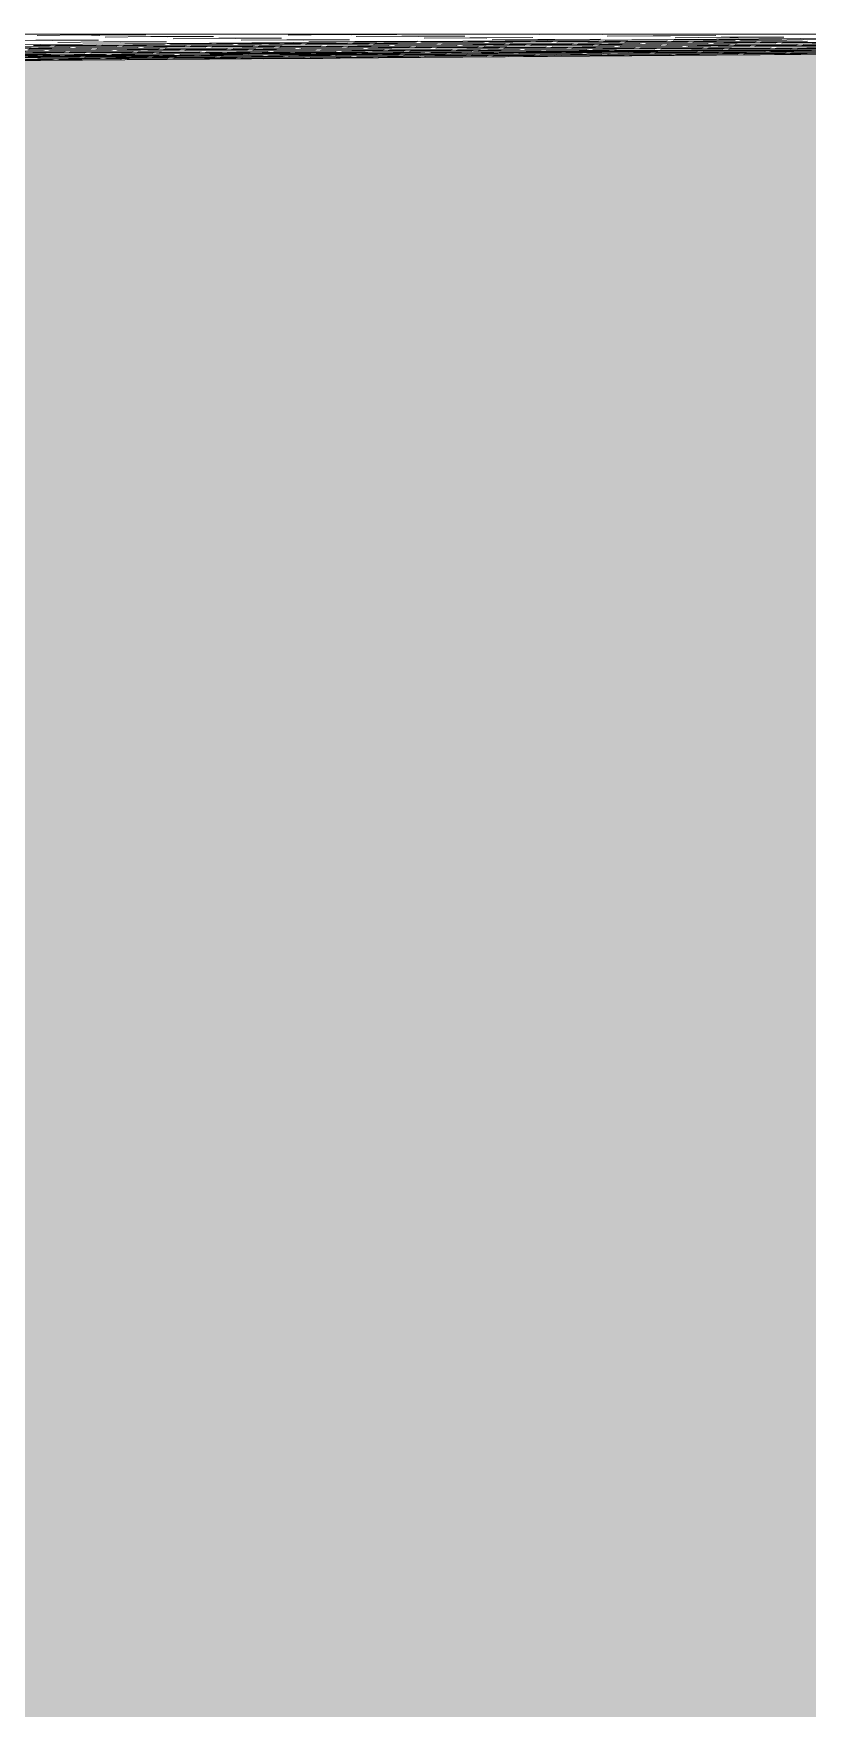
# Model space of a CAD drawing. Header units: millimetres. Extents: x -280990 to -136866, y -15139 to 7194.
# Drawn here: x -216013 to -214980, y -2432 to -199 of the extents above; entities that cross this region are included whole.
import ezdxf

# ---------------------------------------------------------------- set-up
doc = ezdxf.new("R2010")
doc.units = ezdxf.units.MM
doc.header["$MEASUREMENT"] = 0
doc.layers.add('New_2D Drafting - General_Pen_No__1', color=7, linetype='Continuous', lineweight=13)
doc.layers.add('New_Site & Landscape - Terrain_Pen_No__1', color=7, linetype='Continuous', lineweight=13)
for name, color, linetype, lineweight, true_color in [('New_2D Drafting - General_Pen_No__61', 7, 'Continuous', 20, 0x6a6a6a), ('New_Site & Landscape - Terrain_Pen_No__180', 7, 'Continuous', 15, 0xd6cda7), ('New_Site & Landscape - Terrain_Pen_No__93', 7, 'Continuous', 13, 0xa2a233)]:
    doc.layers.add(name, color=color, linetype=linetype, lineweight=lineweight, true_color=true_color)

msp = doc.modelspace()

# ---------------------------------------------------------------- hatches: boundary and pattern name
at = {"layer": 'New_2D Drafting - General_Pen_No__61', "linetype": 'Continuous', "lineweight": 20, "true_color": 0x6a6a6a}
h = msp.add_hatch(dxfattribs=at)
h.set_pattern_fill('Dashed_0002', color=251, style=0, pattern_type=2)
h.set_pattern_definition([(45, (-941499.18, -2e-12), (-183.84776, 183.84776), [194.99999, -65]), (45, (-941499.18, 183.85), (-183.84776, 183.84776), [194.99999, -65])])
h.paths.add_polyline_path([(-222021.0116, -2621.8452), (-222021.0116, -11572.327), (-190614.3895, -11572.327), (-190614.3895, -199.363), (-197156.8894, -200.6962), (-197156.8884, -205.6962), (-201626.3622, -201.208), (-204316.707, -199.8387), (-207647.7489, -199.8387), (-211829.8206, -199.8387), (-214196.2217, -216.8353), (-214344.4356, -215.9146), (-222021.0116, -280.0598)])
at = {"layer": 'New_Site & Landscape - Terrain_Pen_No__180', "linetype": 'Continuous', "lineweight": 0, "true_color": 0x353329}
msp.add_hatch(color=250, dxfattribs=at).paths.add_polyline_path([(-202316.7416, -199.0045), (-203815.861, -199.9446), (-210881.6268, -199.9446), (-211646.8721, -200.0474), (-212846.4585, -210.2176), (-221414.7347, -277.7897), (-221414.7347, -15138.6962), (-190741.844, -15138.6962), (-190741.844, -221.3919)])

# ---------------------------------------------------------------- linework, layer by layer
at = {"layer": 'New_2D Drafting - General_Pen_No__1', "color": 7, "linetype": 'Continuous', "lineweight": 13, "flags": 128}
msp.add_lwpolyline([(-222021.0116, -2621.8452), (-222021.0116, -11572.327), (-190614.3895, -11572.327), (-190614.3895, -199.363), (-197156.8894, -200.6962), (-197156.8884, -205.6962), (-201626.3622, -201.208), (-204316.707, -199.8387), (-207647.7489, -199.8387), (-211829.8206, -199.8387), (-214196.2217, -216.8353), (-214344.4356, -215.9146), (-222021.0116, -280.0598)], close=True, dxfattribs=at)
at = {"layer": 'New_Site & Landscape - Terrain_Pen_No__1', "color": 7, "linetype": 'Continuous', "lineweight": 13}
for p, q in [((-214209.0161, -199.8387), (-221414.7347, -255.1672)), ((-211673.9622, -199.8387), (-221414.7347, -261.4359)), ((-214210.1528, -199.8387), (-217882.3303, -199.8387)), ((-215946.6078, -200.9734), (-215862.8912, -200.8212)), ((-215611.7416, -200.3645), (-215672.8003, -201.0527)), ((-215611.7416, -200.3645), (-215528.0251, -200.2123)), ((-215611.7416, -200.3645), (-215589.0837, -200.9005)), ((-215284.2449, -199.8387), (-215337.9341, -200.4438)), ((-215273.364, -199.8387), (-215254.2176, -200.2916)), ((-216083.1521, -222.8569), (-215999.4356, -222.2099)), ((-216075.5, -217.0768), (-215991.7834, -216.4298)), ((-216009.5795, -208.0134), (-216070.6382, -208.7016)), ((-215992.5206, -222.6766), (-216053.5793, -223.2785)), ((-216047.8402, -218.9434), (-215964.1236, -218.2964)), ((-215984.8685, -216.8965), (-216045.9271, -217.4984)), ((-216020.1804, -220.81), (-215936.4639, -220.163)), ((-216020.1804, -220.81), (-215997.5225, -220.7649)), ((-215957.2087, -218.7631), (-216018.2674, -219.365)), ((-216012.5283, -215.0299), (-215928.8117, -214.3829)), ((-216012.5283, -215.0299), (-215989.8704, -214.9848)), ((-216009.5795, -208.0134), (-215925.8629, -207.8612)), ((-216009.5795, -208.0134), (-215986.9216, -208.5494)), ((-215946.6078, -200.9734), (-216007.6664, -201.6615)), ((-215992.5206, -222.6766), (-215908.8041, -222.0296)), ((-215992.5206, -222.6766), (-215969.8627, -222.6315)), ((-215929.5489, -220.6297), (-215990.6076, -221.2316)), ((-215984.8685, -216.8965), (-215901.1519, -216.2495)), ((-215984.8685, -216.8965), (-215962.2106, -216.8514)), ((-215921.8968, -214.8495), (-215982.9554, -215.4514)), ((-215918.948, -210.1572), (-215980.0067, -210.8453)), ((-215901.8891, -222.4963), (-215962.9478, -223.0982)), ((-215957.2087, -218.7631), (-215873.4922, -218.1161)), ((-215957.2087, -218.7631), (-215934.5508, -218.718)), ((-215894.237, -216.7162), (-215955.2957, -217.318)), ((-215946.6078, -200.9734), (-215923.9499, -201.5093)), ((-215929.5489, -220.6297), (-215845.8324, -219.9827)), ((-215929.5489, -220.6297), (-215906.891, -220.5846)), ((-215866.5772, -218.5828), (-215927.6359, -219.1846)), ((-215921.8968, -214.8495), (-215838.1802, -214.2026)), ((-215921.8968, -214.8495), (-215899.2389, -214.8045)), ((-215858.9251, -212.8026), (-215919.9837, -213.4045)), ((-215918.948, -210.1572), (-215835.2315, -210.0049)), ((-215918.948, -210.1572), (-215896.2901, -210.6931)), ((-215855.9763, -203.1171), (-215917.035, -203.8053)), ((-215901.8891, -222.4963), (-215818.1726, -221.8493)), ((-215901.8891, -222.4963), (-215879.2313, -222.4512)), ((-215838.9174, -220.4494), (-215899.9761, -221.0513)), ((-215894.237, -216.7162), (-215810.5204, -216.0692)), ((-215894.237, -216.7162), (-215871.5791, -216.6711)), ((-215831.2653, -214.6692), (-215892.324, -215.2711)), ((-215811.2576, -222.316), (-215872.3163, -222.9179)), ((-215866.5772, -218.5828), (-215782.8607, -217.9358)), ((-215866.5772, -218.5828), (-215843.9193, -218.5377)), ((-215803.6055, -216.5358), (-215864.6642, -217.1377)), ((-215858.9251, -212.8026), (-215775.2085, -212.1557)), ((-215858.9251, -212.8026), (-215836.2672, -212.7575)), ((-215855.9763, -203.1171), (-215772.2597, -202.9649)), ((-215855.9763, -203.1171), (-215833.3184, -203.6531)), ((-215838.9174, -220.4494), (-215755.2009, -219.8024)), ((-215838.9174, -220.4494), (-215816.2596, -220.4043)), ((-215775.9457, -218.4024), (-215837.0044, -219.0043)), ((-215831.2653, -214.6692), (-215747.5487, -214.0223)), ((-215831.2653, -214.6692), (-215808.6074, -214.6242)), ((-215768.2936, -212.6223), (-215829.3522, -213.2242)), ((-215765.3448, -205.2608), (-215826.4035, -205.949)), ((-215811.2576, -222.316), (-215727.5411, -221.669)), ((-215811.2576, -222.316), (-215788.5998, -222.2709)), ((-215748.2859, -220.269), (-215809.3446, -220.8709)), ((-215803.6055, -216.5358), (-215719.889, -215.8889)), ((-215803.6055, -216.5358), (-215780.9476, -216.4908)), ((-215740.6338, -214.4889), (-215801.6925, -215.0908)), ((-215720.6262, -222.1357), (-215781.6848, -222.7375)), ((-215775.9457, -218.4024), (-215692.2292, -217.7555)), ((-215775.9457, -218.4024), (-215753.2878, -218.3574)), ((-215712.974, -216.3555), (-215774.0327, -216.9574)), ((-215768.2936, -212.6223), (-215684.577, -211.9753)), ((-215768.2936, -212.6223), (-215745.6357, -212.5772)), ((-215765.3448, -205.2608), (-215681.6283, -205.1086)), ((-215765.3448, -205.2608), (-215742.6869, -205.7968)), ((-215748.2859, -220.269), (-215664.5694, -219.6221)), ((-215748.2859, -220.269), (-215725.6281, -220.224)), ((-215685.3142, -218.2221), (-215746.3729, -218.824)), ((-215740.6338, -214.4889), (-215656.9173, -213.842)), ((-215740.6338, -214.4889), (-215717.9759, -214.4438)), ((-215677.6621, -212.442), (-215738.7208, -213.0439)), ((-215674.7133, -207.4046), (-215735.772, -208.0927)), ((-215720.6262, -222.1357), (-215636.9096, -221.4887)), ((-215720.6262, -222.1357), (-215697.9683, -222.0906)), ((-215657.6544, -220.0887), (-215718.7131, -220.6906)), ((-215712.974, -216.3555), (-215629.2575, -215.7086)), ((-215712.974, -216.3555), (-215690.3161, -216.3104)), ((-215650.0023, -214.3086), (-215711.061, -214.9105)), ((-215629.9947, -221.9553), (-215691.0533, -222.5572)), ((-215685.3142, -218.2221), (-215601.5977, -217.5752)), ((-215685.3142, -218.2221), (-215662.6564, -218.1771)), ((-215622.3425, -216.1752), (-215683.4012, -216.7771)), ((-215677.6621, -212.442), (-215593.9455, -211.795)), ((-215677.6621, -212.442), (-215655.0042, -212.3969)), ((-215674.7133, -207.4046), (-215590.9968, -207.2523)), ((-215674.7133, -207.4046), (-215652.0554, -207.9405)), ((-215657.6544, -220.0887), (-215573.9379, -219.4418)), ((-215657.6544, -220.0887), (-215634.9966, -220.0437)), ((-215594.6827, -218.0418), (-215655.7414, -218.6437)), ((-215650.0023, -214.3086), (-215566.2858, -213.6616)), ((-215650.0023, -214.3086), (-215627.3444, -214.2635)), ((-215587.0306, -212.2617), (-215648.0893, -212.8636)), ((-215584.0818, -209.5483), (-215645.1405, -210.2364)), ((-215629.9947, -221.9553), (-215546.2781, -221.3084)), ((-215629.9947, -221.9553), (-215607.3368, -221.9103)), ((-215567.023, -219.9084), (-215628.0816, -220.5103)), ((-215622.3425, -216.1752), (-215538.626, -215.5282)), ((-215622.3425, -216.1752), (-215599.6847, -216.1301)), ((-215559.3708, -214.1283), (-215620.4295, -214.7302)), ((-215602.3349, -223.8219), (-215518.6183, -223.175)), ((-215539.3632, -221.775), (-215600.4218, -222.3769)), ((-215594.6827, -218.0418), (-215510.9662, -217.3948)), ((-215594.6827, -218.0418), (-215572.0249, -217.9967)), ((-215531.711, -215.9949), (-215592.7697, -216.5968)), ((-215587.0306, -212.2617), (-215503.3141, -211.6147)), ((-215587.0306, -212.2617), (-215564.3727, -212.2166)), ((-215524.0589, -210.2148), (-215585.1176, -210.8167)), ((-215584.0818, -209.5483), (-215500.3653, -209.3961)), ((-215584.0818, -209.5483), (-215561.424, -210.0842)), ((-215521.1101, -202.5082), (-215582.1688, -203.1964)), ((-215567.023, -219.9084), (-215483.3064, -219.2615)), ((-215567.023, -219.9084), (-215544.3651, -219.8633)), ((-215504.0513, -217.8615), (-215565.1099, -218.4634)), ((-215559.3708, -214.1283), (-215475.6543, -213.4813)), ((-215559.3708, -214.1283), (-215536.7129, -214.0832)), ((-215496.3991, -212.0814), (-215557.4578, -212.6833)), ((-215539.3632, -221.775), (-215455.6466, -221.1281)), ((-215539.3632, -221.775), (-215516.7053, -221.7299)), ((-215476.3915, -219.7281), (-215537.4501, -220.33)), ((-215531.711, -215.9949), (-215447.9945, -215.3479)), ((-215531.711, -215.9949), (-215509.0532, -215.9498)), ((-215468.7393, -213.948), (-215529.798, -214.5499)), ((-215524.0589, -210.2148), (-215440.3424, -209.5678)), ((-215524.0589, -210.2148), (-215501.401, -210.1697)), ((-215521.1101, -202.5082), (-215437.3936, -202.356)), ((-215521.1101, -202.5082), (-215498.4522, -203.0442)), ((-215511.7034, -223.6416), (-215427.9868, -222.9947)), ((-215448.7317, -221.5947), (-215509.7904, -222.1966)), ((-215504.0513, -217.8615), (-215420.3347, -217.2145)), ((-215504.0513, -217.8615), (-215481.3934, -217.8164)), ((-215441.0795, -215.8146), (-215502.1382, -216.4165)), ((-215496.3991, -212.0814), (-215412.6826, -211.4344)), ((-215496.3991, -212.0814), (-215473.7412, -212.0363)), ((-215433.4274, -210.0345), (-215494.4861, -210.6363)), ((-215430.4786, -204.652), (-215491.5373, -205.3401)), ((-215476.3915, -219.7281), (-215392.6749, -219.0811)), ((-215476.3915, -219.7281), (-215453.7336, -219.683)), ((-215413.4198, -217.6812), (-215474.4784, -218.2831)), ((-215468.7393, -213.948), (-215385.0228, -213.301)), ((-215468.7393, -213.948), (-215446.0815, -213.9029)), ((-215405.7676, -211.9011), (-215466.8263, -212.5029)), ((-215448.7317, -221.5947), (-215365.0151, -220.9477)), ((-215448.7317, -221.5947), (-215426.0738, -221.5496)), ((-215385.76, -219.5478), (-215446.8187, -220.1497)), ((-215441.0795, -215.8146), (-215357.363, -215.1676)), ((-215441.0795, -215.8146), (-215418.4217, -215.7695)), ((-215378.1078, -213.7677), (-215439.1665, -214.3695)), ((-215433.4274, -210.0345), (-215349.7109, -209.3875)), ((-215433.4274, -210.0345), (-215410.7695, -209.9894)), ((-215430.4786, -204.652), (-215346.7621, -204.4997)), ((-215430.4786, -204.652), (-215407.8208, -205.1879)), ((-215421.0719, -223.4613), (-215337.3554, -222.8144)), ((-215358.1002, -221.4144), (-215419.1589, -222.0163)), ((-215413.4198, -217.6812), (-215329.7032, -217.0342)), ((-215413.4198, -217.6812), (-215390.7619, -217.6361)), ((-215350.4481, -215.6343), (-215411.5067, -216.2362)), ((-215405.7676, -211.9011), (-215322.0511, -211.2541)), ((-215405.7676, -211.9011), (-215383.1098, -211.856)), ((-215342.7959, -209.8541), (-215403.8546, -210.456)), ((-215339.8471, -206.7957), (-215400.9058, -207.4838)), ((-215330.4404, -223.2316), (-215391.4991, -223.8001)), ((-215385.76, -219.5478), (-215302.0434, -218.9008)), ((-215385.76, -219.5478), (-215363.1021, -219.5027)), ((-215322.7883, -217.5009), (-215383.8469, -218.1028)), ((-215378.1078, -213.7677), (-215294.3913, -213.1207)), ((-215378.1078, -213.7677), (-215355.45, -213.7226)), ((-215315.1361, -211.7207), (-215376.1948, -212.3226)), ((-215358.1002, -221.4144), (-215274.3837, -220.7674)), ((-215358.1002, -221.4144), (-215335.4423, -221.3693)), ((-215295.1285, -219.3675), (-215356.1872, -219.9694)), ((-215350.4481, -215.6343), (-215266.7315, -214.9873)), ((-215350.4481, -215.6343), (-215327.7902, -215.5892)), ((-215287.4764, -213.5873), (-215348.535, -214.1892)), ((-215342.7959, -209.8541), (-215259.0794, -209.2072)), ((-215342.7959, -209.8541), (-215320.138, -209.8091)), ((-215339.8471, -206.7957), (-215256.1306, -206.6435)), ((-215339.8471, -206.7957), (-215317.1893, -207.3316)), ((-215330.4404, -223.2316), (-215246.7239, -222.6028)), ((-215330.4404, -223.2316), (-215307.7825, -223.1713)), ((-215267.4687, -221.2341), (-215328.5274, -221.836)), ((-215322.7883, -217.5009), (-215239.0717, -216.8539)), ((-215322.7883, -217.5009), (-215300.1304, -217.4558)), ((-215259.8166, -215.454), (-215320.8752, -216.0558)), ((-215315.1361, -211.7207), (-215231.4196, -211.0738)), ((-215315.1361, -211.7207), (-215292.4783, -211.6757)), ((-215252.1644, -209.6738), (-215313.2231, -210.2757)), ((-215239.8089, -222.9906), (-215300.8676, -223.5591)), ((-215295.1285, -219.3675), (-215211.4119, -218.7205)), ((-215295.1285, -219.3675), (-215272.4706, -219.3224)), ((-215232.1568, -217.3206), (-215293.2155, -217.9224)), ((-215287.4764, -213.5873), (-215203.7598, -212.9404)), ((-215287.4764, -213.5873), (-215264.8185, -213.5423)), ((-215224.5046, -211.5404), (-215285.5633, -212.1423)), ((-215267.4687, -221.2341), (-215183.7522, -220.5871)), ((-215267.4687, -221.2341), (-215244.8108, -221.189)), ((-215204.497, -219.1872), (-215265.5557, -219.7891)), ((-215259.8166, -215.454), (-215176.1, -214.807)), ((-215259.8166, -215.454), (-215237.1587, -215.4089)), ((-215196.8449, -213.407), (-215257.9035, -214.0089)), ((-215252.1644, -209.6738), (-215168.4479, -209.0269)), ((-215252.1644, -209.6738), (-215229.5066, -209.6287)), ((-215189.1927, -207.6269), (-215250.2514, -208.2288)), ((-215186.2439, -201.8994), (-215247.3026, -202.5875)), ((-215239.8089, -222.9906), (-215156.0924, -222.3618)), ((-215239.8089, -222.9906), (-215217.1511, -222.9303)), ((-215176.8372, -221.0538), (-215237.8959, -221.6557)), ((-215232.1568, -217.3206), (-215148.4402, -216.6736)), ((-215232.1568, -217.3206), (-215209.4989, -217.2755)), ((-215169.1851, -215.2736), (-215230.2438, -215.8755)), ((-215224.5046, -211.5404), (-215140.7881, -210.8935)), ((-215224.5046, -211.5404), (-215201.8468, -211.4953)), ((-215161.5329, -209.4935), (-215222.5916, -210.0954)), ((-215149.1774, -222.7495), (-215210.2361, -223.3181)), ((-215204.497, -219.1872), (-215120.7805, -218.5402)), ((-215204.497, -219.1872), (-215181.8391, -219.1421)), ((-215141.5253, -217.1402), (-215202.584, -217.7421)), ((-215196.8449, -213.407), (-215113.1283, -212.7601)), ((-215196.8449, -213.407), (-215174.187, -213.362)), ((-215133.8732, -211.3601), (-215194.9318, -211.962)), ((-215189.1927, -207.6269), (-215105.4762, -206.9799)), ((-215189.1927, -207.6269), (-215166.5349, -207.5818)), ((-215186.2439, -201.8994), (-215102.5274, -201.7472)), ((-215186.2439, -201.8994), (-215163.5861, -202.4353)), ((-215176.8372, -221.0538), (-215093.1207, -220.4068)), ((-215176.8372, -221.0538), (-215154.1793, -221.0087)), ((-215113.8655, -219.0069), (-215174.9242, -219.6087)), ((-215169.1851, -215.2736), (-215085.4685, -214.6267)), ((-215169.1851, -215.2736), (-215146.5272, -215.2286)), ((-215106.2134, -213.2267), (-215167.272, -213.8286)), ((-215161.5329, -209.4935), (-215077.8164, -208.8465)), ((-215161.5329, -209.4935), (-215138.8751, -209.4484)), ((-215098.5612, -207.4466), (-215159.6199, -208.0485)), ((-215095.6125, -204.0431), (-215156.6711, -204.7312)), ((-215149.1774, -222.7495), (-215065.4609, -222.1207)), ((-215149.1774, -222.7495), (-215126.5196, -222.6893)), ((-215086.2057, -220.8735), (-215147.2644, -221.4753)), ((-215141.5253, -217.1402), (-215057.8088, -216.4933)), ((-215141.5253, -217.1402), (-215118.8674, -217.0952)), ((-215078.5536, -215.0933), (-215139.6123, -215.6952)), ((-215133.8732, -211.3601), (-215050.1566, -210.7131)), ((-215133.8732, -211.3601), (-215111.2153, -211.315)), ((-215070.9015, -209.3132), (-215131.9601, -209.9151)), ((-215058.5459, -222.5085), (-215119.6046, -223.0771)), ((-215113.8655, -219.0069), (-215030.149, -218.3599)), ((-215113.8655, -219.0069), (-215091.2076, -218.9618)), ((-215050.8938, -216.9599), (-215111.9525, -217.5618)), ((-215106.2134, -213.2267), (-215022.4968, -212.5798)), ((-215106.2134, -213.2267), (-215083.5555, -213.1816)), ((-215043.2417, -211.1798), (-215104.3003, -211.7817)), ((-215098.5612, -207.4466), (-215014.8447, -206.7996)), ((-215098.5612, -207.4466), (-215075.9034, -207.4015)), ((-215095.6125, -204.0431), (-215011.8959, -203.8909)), ((-215095.6125, -204.0431), (-215072.9546, -204.579)), ((-215086.2057, -220.8735), (-215002.4892, -220.2265)), ((-215086.2057, -220.8735), (-215063.5479, -220.8284)), ((-215023.234, -218.8265), (-215084.2927, -219.4284)), ((-215078.5536, -215.0933), (-214994.837, -214.4464)), ((-215078.5536, -215.0933), (-215055.8957, -215.0482)), ((-215015.5819, -213.0464), (-215076.6406, -213.6483)), ((-215070.9015, -209.3132), (-214987.1849, -208.6662)), ((-215070.9015, -209.3132), (-215048.2436, -209.2681)), ((-215007.9297, -207.2663), (-215068.9884, -207.8682)), ((-215058.5459, -222.5085), (-214974.8294, -221.8797)), ((-215058.5459, -222.5085), (-215035.8881, -222.4483)), ((-215038.0899, -221.1122), (-215056.6329, -221.2849)), ((-215050.8938, -216.9599), (-214967.1773, -216.313)), ((-215050.8938, -216.9599), (-215028.2359, -216.9149)), ((-214987.9221, -214.913), (-215048.9808, -215.5149)), ((-215043.2417, -211.1798), (-214959.5251, -210.5328)), ((-215043.2417, -211.1798), (-215020.5838, -211.1347)), ((-214980.27, -209.1329), (-215041.3286, -209.7348)), ((-214995.5742, -220.6931), (-215038.0849, -221.1122)), ((-214967.9145, -222.2675), (-215028.9731, -222.8361)), ((-215023.234, -218.8265), (-214939.5175, -218.1796)), ((-215023.234, -218.8265), (-215000.5762, -218.7815)), ((-214960.2623, -216.7796), (-215021.321, -217.3815)), ((-215015.5819, -213.0464), (-214931.8653, -212.3994)), ((-215015.5819, -213.0464), (-214992.924, -213.0013)), ((-214952.6102, -210.9995), (-215013.6689, -211.6014)), ((-215007.9297, -207.2663), (-214924.2132, -206.6193)), ((-215007.9297, -207.2663), (-214985.2719, -207.2212)), ((-214995.5742, -220.6931), (-214911.8577, -220.0462)), ((-214995.5742, -220.6931), (-214972.9164, -220.6481)), ((-214932.6025, -218.6462), (-214993.6612, -219.2481)), ((-214987.9221, -214.913), (-214904.2056, -214.266)), ((-214987.9221, -214.913), (-214965.2642, -214.8679)), ((-214924.9504, -212.8661), (-214986.0091, -213.468)), ((-216090.8042, -228.503), (-216007.0877, -227.8742)), ((-216070.7966, -234.9487), (-215987.0801, -234.3199)), ((-216007.8249, -233.1565), (-216068.8836, -233.7251)), ((-216063.1445, -230.0541), (-215979.4279, -229.4253)), ((-216000.1728, -228.262), (-216061.2314, -228.8305)), ((-216055.4923, -224.7235), (-215971.7758, -224.0766)), ((-215980.1651, -234.7077), (-216041.2238, -235.2763)), ((-216035.4847, -231.6053), (-215951.7681, -230.9765)), ((-215972.513, -229.8131), (-216033.5716, -230.3817)), ((-216027.8325, -226.5901), (-215944.116, -225.9432)), ((-216027.8325, -226.5901), (-216005.1747, -226.545)), ((-215964.8608, -224.5432), (-216025.9195, -225.1451)), ((-216007.8249, -233.1565), (-215924.1084, -232.5277)), ((-216007.8249, -233.1565), (-215985.167, -233.0963)), ((-215944.8532, -231.3643), (-216005.9119, -231.9329)), ((-216000.1728, -228.262), (-215916.4562, -227.6332)), ((-216000.1728, -228.262), (-215977.5149, -228.2017)), ((-215937.2011, -226.4098), (-215998.2597, -227.0117)), ((-215980.1651, -234.7077), (-215896.4486, -234.0789)), ((-215980.1651, -234.7077), (-215957.5072, -234.6475)), ((-215917.1934, -232.9155), (-215978.2521, -233.4841)), ((-215972.513, -229.8131), (-215888.7964, -229.1843)), ((-215972.513, -229.8131), (-215949.8551, -229.7529)), ((-215909.5413, -228.021), (-215970.5999, -228.5895)), ((-215964.8608, -224.5432), (-215881.1443, -223.8962)), ((-215964.8608, -224.5432), (-215942.203, -224.4981)), ((-215944.8532, -231.3643), (-215861.1366, -230.7355)), ((-215944.8532, -231.3643), (-215922.1953, -231.3041)), ((-215881.8815, -229.5721), (-215942.9402, -230.1407)), ((-215937.2011, -226.4098), (-215853.4845, -225.7628)), ((-215937.2011, -226.4098), (-215914.5432, -226.3647)), ((-215874.2293, -224.3629), (-215935.288, -224.9648)), ((-215917.1934, -232.9155), (-215833.4769, -232.2867)), ((-215917.1934, -232.9155), (-215894.5355, -232.8553)), ((-215854.2217, -231.1233), (-215915.2804, -231.6919)), ((-215909.5413, -228.021), (-215825.8247, -227.3922)), ((-215909.5413, -228.021), (-215886.8834, -227.9607)), ((-215846.5696, -226.2288), (-215907.6282, -226.7973)), ((-215826.5619, -232.6745), (-215887.6206, -233.2431)), ((-215881.8815, -229.5721), (-215798.1649, -228.9433)), ((-215881.8815, -229.5721), (-215859.2236, -229.5119)), ((-215818.9098, -227.78), (-215879.9685, -228.3485)), ((-215874.2293, -224.3629), (-215790.5128, -223.7159)), ((-215874.2293, -224.3629), (-215851.5715, -224.3178)), ((-215854.2217, -231.1233), (-215770.5052, -230.4945)), ((-215854.2217, -231.1233), (-215831.5638, -231.0631)), ((-215791.25, -229.3311), (-215852.3087, -229.8997)), ((-215846.5696, -226.2288), (-215823.9117, -226.1685)), ((-215846.5696, -226.2288), (-215843.2197, -226.2036)), ((-215783.5979, -224.1826), (-215844.6565, -224.7845)), ((-215843.2057, -226.2035), (-215762.853, -225.5825)), ((-215826.5619, -232.6745), (-215742.8454, -232.0457)), ((-215826.5619, -232.6745), (-215803.904, -232.6143)), ((-215763.5902, -230.8823), (-215824.6489, -231.4509)), ((-215818.9098, -227.78), (-215735.1932, -227.1512)), ((-215818.9098, -227.78), (-215796.2519, -227.7197)), ((-215755.9381, -225.9878), (-215816.9967, -226.5563)), ((-215735.9304, -232.4335), (-215796.9891, -233.0021)), ((-215791.25, -229.3311), (-215707.5335, -228.7023)), ((-215791.25, -229.3311), (-215768.5921, -229.2709)), ((-215728.2783, -227.5389), (-215789.337, -228.1075)), ((-215783.5979, -224.1826), (-215699.8813, -223.5356)), ((-215783.5979, -224.1826), (-215760.94, -224.1375)), ((-215763.5902, -230.8823), (-215679.8737, -230.2535)), ((-215763.5902, -230.8823), (-215740.9323, -230.8221)), ((-215700.6185, -229.0901), (-215761.6772, -229.6587)), ((-215755.9381, -225.9878), (-215672.2215, -225.359)), ((-215755.9381, -225.9878), (-215733.2802, -225.9275)), ((-215692.9664, -224.0023), (-215754.025, -224.6041)), ((-215735.9304, -232.4335), (-215652.2139, -231.8047)), ((-215735.9304, -232.4335), (-215713.2726, -232.3733)), ((-215672.9587, -230.6413), (-215734.0174, -231.2099)), ((-215728.2783, -227.5389), (-215644.5617, -226.9101)), ((-215728.2783, -227.5389), (-215705.6204, -227.4787)), ((-215665.3066, -225.7468), (-215726.3653, -226.3153)), ((-215645.2989, -232.1925), (-215706.3576, -232.7611)), ((-215700.6185, -229.0901), (-215616.902, -228.4613)), ((-215700.6185, -229.0901), (-215677.9606, -229.0299)), ((-215637.6468, -227.2979), (-215698.7055, -227.8665)), ((-215692.9664, -224.0023), (-215609.2498, -223.3553)), ((-215692.9664, -224.0023), (-215670.3085, -223.9572)), ((-215672.9587, -230.6413), (-215589.2422, -230.0125)), ((-215672.9587, -230.6413), (-215650.3009, -230.5811)), ((-215609.987, -228.8491), (-215671.0457, -229.4177)), ((-215665.3066, -225.7468), (-215581.59, -225.118)), ((-215665.3066, -225.7468), (-215642.6487, -225.6865)), ((-215602.3349, -223.8219), (-215663.3936, -224.4238)), ((-215645.2989, -232.1925), (-215561.5824, -231.5637)), ((-215645.2989, -232.1925), (-215626.6297, -232.1429)), ((-215582.3272, -230.4003), (-215643.3859, -230.9689)), ((-215637.6468, -227.2979), (-215553.9303, -226.6691)), ((-215637.6468, -227.2979), (-215614.9889, -227.2377)), ((-215574.6751, -225.5058), (-215635.7338, -226.0743)), ((-215609.987, -228.8491), (-215526.2705, -228.2203)), ((-215609.987, -228.8491), (-215587.3291, -228.7889)), ((-215547.0153, -227.0569), (-215608.074, -227.6255)), ((-215602.3349, -223.8219), (-215579.677, -223.7769)), ((-215582.3272, -230.4003), (-215498.6107, -229.7715)), ((-215582.3272, -230.4003), (-215559.6694, -230.3401)), ((-215519.3555, -228.6081), (-215580.4142, -229.1767)), ((-215574.6751, -225.5058), (-215490.9586, -224.877)), ((-215574.6751, -225.5058), (-215552.0172, -225.4455)), ((-215511.7034, -223.6416), (-215572.7621, -224.2435)), ((-215491.6957, -230.1593), (-215552.7544, -230.7279)), ((-215547.0153, -227.0569), (-215463.2988, -226.4281)), ((-215547.0153, -227.0569), (-215524.3574, -226.9967)), ((-215484.0436, -225.2648), (-215545.1023, -225.8333)), ((-215519.3555, -228.6081), (-215435.639, -227.9793)), ((-215519.3555, -228.6081), (-215496.6977, -228.5479)), ((-215456.3838, -226.8159), (-215517.4425, -227.3845)), ((-215511.7034, -223.6416), (-215489.0455, -223.5966)), ((-215491.6957, -230.1593), (-215407.9792, -229.5305)), ((-215491.6957, -230.1593), (-215469.0379, -230.0991)), ((-215428.724, -228.3671), (-215489.7827, -228.9357)), ((-215484.0436, -225.2648), (-215400.3271, -224.6359)), ((-215484.0436, -225.2648), (-215461.3857, -225.2045)), ((-215441.6641, -223.6643), (-215482.1306, -224.0411)), ((-215401.0643, -229.9183), (-215462.1229, -230.4869)), ((-215456.3838, -226.8159), (-215372.6673, -226.1871)), ((-215456.3838, -226.8159), (-215433.726, -226.7557)), ((-215393.4121, -225.0237), (-215454.4708, -225.5923)), ((-215421.0719, -223.4613), (-215441.6588, -223.6643)), ((-215428.724, -228.3671), (-215345.0075, -227.7383)), ((-215428.724, -228.3671), (-215406.0662, -228.3069)), ((-215365.7523, -226.5749), (-215426.811, -227.1435)), ((-215421.0719, -223.4613), (-215404.2862, -223.4279)), ((-215404.2819, -223.4279), (-215398.414, -223.4123)), ((-215401.0643, -229.9183), (-215317.3477, -229.2895)), ((-215401.0643, -229.9183), (-215378.4064, -229.8581)), ((-215338.0926, -228.1261), (-215399.1512, -228.6947)), ((-215393.4121, -225.0237), (-215309.6956, -224.3949)), ((-215393.4121, -225.0237), (-215370.7542, -224.9635)), ((-215365.7523, -226.5749), (-215282.0358, -225.9461)), ((-215365.7523, -226.5749), (-215343.0945, -226.5147)), ((-215302.7806, -224.7827), (-215363.8393, -225.3513)), ((-215338.0926, -228.1261), (-215254.376, -227.4973)), ((-215338.0926, -228.1261), (-215315.4347, -228.0659)), ((-215275.1208, -226.3339), (-215336.1795, -226.9025)), ((-215247.4611, -227.8851), (-215308.5197, -228.4537)), ((-215302.7806, -224.7827), (-215219.0641, -224.1539)), ((-215302.7806, -224.7827), (-215280.1228, -224.7225)), ((-215275.1208, -226.3339), (-215191.4043, -225.7051)), ((-215275.1208, -226.3339), (-215252.463, -226.2737)), ((-215212.1491, -224.5417), (-215273.2078, -225.1103)), ((-215247.4611, -227.8851), (-215163.7445, -227.2563)), ((-215247.4611, -227.8851), (-215224.8032, -227.8249)), ((-215184.4894, -226.0929), (-215245.548, -226.6615)), ((-215156.8296, -227.6441), (-215217.8882, -228.2127)), ((-215212.1491, -224.5417), (-215128.4326, -223.9129)), ((-215212.1491, -224.5417), (-215189.4913, -224.4815)), ((-215184.4894, -226.0929), (-215100.7728, -225.4641)), ((-215184.4894, -226.0929), (-215161.8315, -226.0327)), ((-215121.5177, -224.3007), (-215182.5763, -224.8693)), ((-215156.8296, -227.6441), (-215073.113, -227.0153)), ((-215156.8296, -227.6441), (-215134.1717, -227.5839)), ((-215093.8579, -225.8519), (-215154.9165, -226.4205)), ((-215066.1981, -227.4031), (-215127.2568, -227.9717)), ((-215121.5177, -224.3007), (-215037.8011, -223.6719)), ((-215121.5177, -224.3007), (-215098.8598, -224.2405)), ((-215093.8579, -225.8519), (-215010.1413, -225.2231)), ((-215093.8579, -225.8519), (-215071.2, -225.7917)), ((-215030.8862, -224.0597), (-215091.9448, -224.6283)), ((-215066.1981, -227.4031), (-214982.4815, -226.7743)), ((-215066.1981, -227.4031), (-215043.5402, -227.3429)), ((-215003.2264, -225.6109), (-215064.2851, -226.1795)), ((-215030.8862, -224.0597), (-214947.1696, -223.4309)), ((-215030.8862, -224.0597), (-215008.2283, -223.9995)), ((-215003.2264, -225.6109), (-214919.5098, -224.9821)), ((-215003.2264, -225.6109), (-214980.5685, -225.5507)), ((-214940.2547, -223.8187), (-215001.3133, -224.3873))]:
    msp.add_line(p, q, dxfattribs=at)
at = {"layer": 'New_Site & Landscape - Terrain_Pen_No__93', "color": 55, "linetype": 'Continuous', "lineweight": 13, "true_color": 0xa2a233, "flags": 128}
msp.add_lwpolyline([(-190741.844, -221.3919), (-202316.7416, -199.0045), (-203815.861, -199.9446), (-210881.6268, -199.9446), (-211646.8721, -200.0474), (-212846.4585, -210.2176), (-221414.7347, -277.7897)], dxfattribs=at)

doc.saveas('drawing.dxf')
